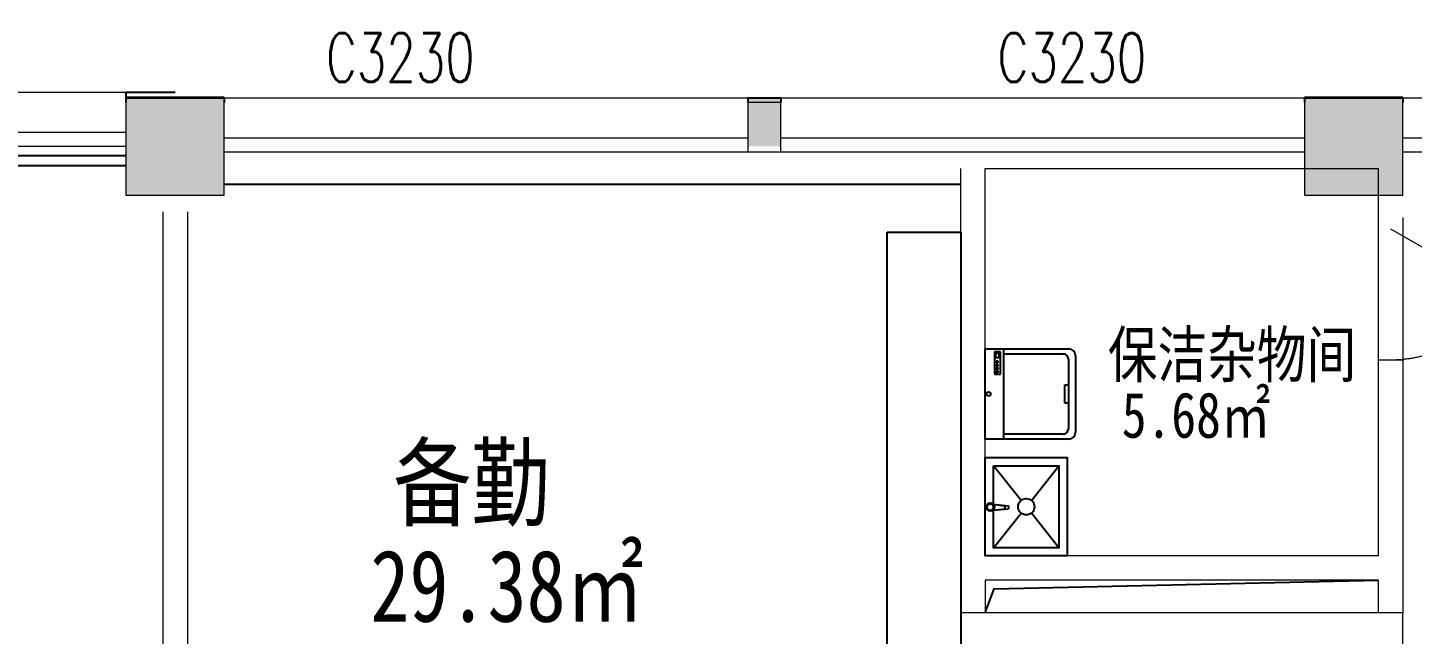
# Model space of a CAD drawing. Header units: millimetres. Extents: x 33621 to 401573, y -91663 to 133135.
# Drawn here: x 359430 to 367889, y -45954 to -42249 of the extents above; entities that cross this region are included whole.
import ezdxf

# ---------------------------------------------------------------- set-up
doc = ezdxf.new("R2010")
doc.units = ezdxf.units.MM
doc.header["$LTSCALE"] = 10
doc.linetypes.add('DASH', pattern=[0.35, 0.25, -0.1])
doc.linetypes.add('HIDDEN', pattern=[0.375, 0.25, -0.125, 0, 0])
doc.layers.get('0').update_dxf_attribs({"color": 253})
for name, color, linetype in [('3', 253, 'Continuous'), ('FC-Text Annotation', 253, 'Continuous'), ('FF-FIXT', 253, 'Continuous'), ('P-活动家具', 253, 'Continuous'), ('SURFACE', 253, 'Continuous'), ('WINDOW_TEXT', 253, 'Continuous'), ('家具', 253, 'Continuous'), ('平面家具', 253, 'Continuous')]:
    doc.layers.add(name, color=color, linetype=linetype)
for name, color, linetype, lineweight in [('COLUMN', 253, 'Continuous', 0), ('FF-Door【门】', 253, 'Continuous', 0), ('PUB_HATCH', 253, 'Continuous', 0), ('WALL', 253, 'Continuous', 0), ('Wall【墙体】', 253, 'Continuous', 0), ('WINDOW', 253, 'Continuous', 0), ('Xline【辅助线】', 253, 'Continuous', 0)]:
    doc.layers.add(name, color=color, linetype=linetype, lineweight=lineweight)
doc.styles.add('_TCH_WINDOW', font='SIMPLEX', dxfattribs={"bigfont": 'GBCBIG'})
doc.styles.add('文字', font='')
doc.styles.get('文字').set_extended_font_data('SimSun')

# ---------------------------------------------------------------- blocks, each defined once
blk = doc.blocks.new('$WINLIB2D$00000004')
for p, q in [((-0.5, 0.5), (0.5, 0.5)), ((-0.5, 0.5), (-0.5, -0.5)), ((0.5, -0.5), (0.5, 0.5)), ((-0.5, 0.2405796575893152), (0.5, 0.2405796575893152)), ((-0.5, -0.5), (0.5, -0.5))]:
    blk.add_line(p, q)
blk = doc.blocks.new('DOORBLK101')
at = {"layer": 'FF-Door【门】'}
blk.add_line((-0.5, 0), (2e-16, 0.8660254037844385), dxfattribs=at)
at = {"layer": 'FF-Door【门】', "color": 8, "linetype": 'HIDDEN', "ltscale": 15}
blk.add_arc((-0.5, 0), 1, 0, 60, dxfattribs=at)
blk = doc.blocks.new('trb')
at = {"layer": '家具', "linetype": 'Continuous'}
for p, q in [((537096701.6966256, 3532331300.00441), (537096710.1369843, 3532331208.085575)), ((537096701.6966256, 3532331300.00441), (537096709.2115637, 3532331229.813963)), ((537096472.0017095, 3532331297.998846), (537096682.9582691, 3532331129.233599)), ((537096737.55285, 3532331299.540461), (537096727.7084105, 3532331208.085575)), ((537096737.55285, 3532331299.540461), (537096728.4991843, 3532331229.813963)), ((537096761.04515, 3532331129.233599), (537096972.0017096, 3532331297.998846)), ((537096472.0017095, 3532330897.998846), (537096682.9582691, 3532331066.764094)), ((537096761.04515, 3532331066.764094), (537096972.0017096, 3532330897.998846))]:
    blk.add_line(p, q, dxfattribs=at)
for points in [[(537097022.0017095, 3532331347.998847), (537097022.0017095, 3532330847.998846), (537096422.0017095, 3532330847.998846), (537096422.0017095, 3532331347.998847)], [(537096972.0017096, 3532331297.998846), (537096972.0017096, 3532330897.998846), (537096472.0017095, 3532330897.998846), (537096472.0017095, 3532331297.998846)]]:
    blk.add_lwpolyline(points, close=True, dxfattribs=at)
for centre, radius in [((537096719.8542863, 3532331317.513102), 25.22409493467421), ((537096719.8542863, 3532331317.513102), 20.03222849535814), ((537096722.0017095, 3532331097.998846), 50)]:
    blk.add_circle(centre, radius, dxfattribs=at)
for centre, radius, start, end in [((537096718.855374, 3532331244.372034), 17.46254520879447, 236.4780158779987, 303.5219841220012), ((537096718.9226974, 3532331213.936471), 10.55564958480861, 213.6618492306398, 326.3381507693602)]:
    blk.add_arc(centre, radius, start, end, dxfattribs=at)
blk = doc.blocks.new('ZL_01189999')
at = {"layer": 'FF-FIXT', "linetype": 'Continuous'}
for p, q in [((235.1445002465043, -4.293397069e-07), (-235.144499754766, 0)), ((-274.9994997859467, -38.95999996829778), (-274.999500230886, -549.9867749605328)), ((-244.9251113506034, -73.92398519814014), (-244.9251116819214, -437.2630902947857)), ((213.0411117705516, -42.75598560273647), (-213.0411113167647, -42.75598521810024)), ((-56.62581306858919, -42.75598535966127), (-56.62581308721565, -64.24552837014198)), ((-56.62581308721565, -64.24552837014198), (2.072192729e-07, -64.24552842509001)), ((2.072192729e-07, -64.24552842509001), (56.62581350211985, -64.24552847351879)), ((56.62581350211985, -64.24552847351879), (56.62581351352855, -42.75598546583205)), ((244.9251114248764, -437.2630907380953), (244.9251117329113, -73.92398563865572)), ((274.9994997445028, -549.986775457859), (274.999500230886, -38.96000046376139)), ((-271.8619673654903, -437.2630902742967), (274.9994998516049, -437.2630907706916)), ((121.1551183909177, -456.7080325921997), (257.7557970900088, -456.7080327263101)), ((121.1551183681004, -494.2047665677964), (121.1551183909177, -456.7080325921997)), ((257.7557970827911, -494.2047666981816), (121.1551183681004, -494.2047665677964)), ((129.9538284097798, -473.2310512904077), (129.9538284139707, -483.1488797990605)), ((140.8314596496057, -473.2310513034462), (129.9538284097798, -473.2310512904077)), ((129.9538284139707, -483.1488797990605), (140.8314596379641, -483.1488798055797)), ((140.8314596379641, -483.1488798055797), (140.8314596496057, -473.2310513034462)), ((161.1363158107269, -473.231051323004), (150.2586845948826, -473.2310513164848)), ((150.2586845948826, -473.2310513164848), (150.2586845825426, -483.1488798130303)), ((150.2586845825426, -483.1488798130303), (161.1363157925661, -483.1488798232749)), ((161.1363157925661, -483.1488798232749), (161.1363158107269, -473.231051323004)), ((169.8384208034258, -473.2310513313859), (169.838420785265, -483.1488798316568)), ((180.7160519994795, -473.2310513434931), (169.8384208034258, -473.2310513313859)), ((169.838420785265, -483.1488798316568), (180.7160520039033, -483.1488798456266)), ((180.7160520039033, -483.1488798456266), (180.7160519994795, -473.2310513434931)), ((190.8684523939155, -473.231051349081), (190.8684523832053, -483.1488798493519)), ((201.7460835962556, -473.2310513593256), (190.8684523939155, -473.231051349081)), ((190.8684523832053, -483.1488798493519), (201.7460835850798, -483.1488798642531)), ((201.7460835850798, -483.1488798642531), (201.7460835962556, -473.2310513593256)), ((223.8878771609161, -487.5876695727929), (223.8878771751188, -464.4279505349695)), ((223.8878771751188, -464.4279505349695), (246.466471967753, -464.4279505545273)), ((246.4664719628636, -487.5876695867628), (223.8878771609161, -487.5876695727929)), ((246.466471967753, -464.4279505545273), (246.4664719628636, -487.5876695867628)), ((257.7557970900088, -456.7080327263101), (257.7557970827911, -494.2047666981816)), ((-274.999500230886, -549.9867749605328), (274.9994997445028, -549.986775457859))]:
    blk.add_line(p, q, dxfattribs=at)
at = {"layer": 'FF-FIXT', "linetype": 'Continuous', "extrusion": (0, 0, -1)}
for centre, major_axis, ratio, start_param, end_param in [((-235.1444997838698, -38.96000000275672), (-39.85500000571919, -7.8608965e-09), 0.9775435953725558, 1.1208763e-09, 1.570796327744823), ((-213.0411113400478, -73.92398522142321), (-31.88400000206082, -3.43914963e-08), 0.9775435955022276, 2.02852e-09, 1.570796328606429), ((213.0411117528565, -73.92398560978472), (-31.88399999461024, -4.89605655e-08), 0.9775435956722383, 1.570796329053116, 3.141592656085787), ((235.1445002078544, -38.96000042837113), (-39.8550000061847, 4.97431851e-08), 0.9775435953611676, 1.570796326518881, 3.141592653208218)]:
    blk.add_ellipse(centre, major_axis=major_axis, ratio=ratio, start_param=start_param, end_param=end_param, dxfattribs=at)
at = {"layer": 'FF-FIXT', "linetype": 'Continuous', "extrusion": (0, 0, -0.9999999999999998)}
blk.add_ellipse((-2.253800631e-07, -530.1355529529973), major_axis=(-12.77775263884322, -1.253208248e-07), ratio=0.9775435958008358, start_param=1.57079632665277, end_param=7.853981633832356, dxfattribs=at)

msp = doc.modelspace()

# ---------------------------------------------------------------- hatches: boundary and pattern name
at = {"layer": 'PUB_HATCH'}
for points in [[(360030.5022836053, -43272.59737136294), (360630.5022836053, -43272.59737136294), (360630.5022836053, -42672.59737136295), (360030.5022836053, -42672.59737136295)], [(363830.5022836176, -42972.59737132407), (364030.5022836177, -42972.59737132407), (364030.5022836177, -42672.59737132406), (363830.5022836176, -42672.59737132406)], [(367230.5022836049, -43272.59737136271), (367830.5022836048, -43272.59737136271), (367830.5022836048, -42672.59737136272), (367230.5022836049, -42672.59737136272)]]:
    msp.add_hatch(color=256, dxfattribs=at).paths.add_polyline_path(points)

# ---------------------------------------------------------------- linework, layer by layer
at = {"layer": '3'}
for p, q in [((360030.5022835841, -43032.59736887445), (353430.5022836325, -43032.59736810868)), ((360030.5022835776, -43092.59736887446), (353430.5022836256, -43092.59736810867))]:
    msp.add_line(p, q, dxfattribs=at)
msp.add_lwpolyline([(365280.5022835967, -45824.18178776662), (365335.5062385414, -45677.61527621221), (367680.5022834687, -45624.18178777988)], dxfattribs=at)
at = {"layer": 'COLUMN'}
for p, q in [((360630.5022836053, -42672.59737136295), (360030.5022836053, -42672.59737136295)), ((367830.5022836048, -42672.59737136272), (367230.5022836049, -42672.59737136272)), ((360030.5022837194, -42972.59737137412), (360030.5022836053, -43272.59737136294)), ((360630.5022836053, -43272.59737136294), (360630.5022837194, -42972.59737132174)), ((367230.5022835159, -42972.59737133129), (367230.5022836049, -43272.59737136271)), ((367830.5022836048, -43272.59737136271), (367830.5022835159, -42972.59737131196)), ((360030.5022836053, -43272.59737136294), (360630.5022836053, -43272.59737136294)), ((367230.5022836049, -43272.59737136271), (367830.5022836048, -43272.59737136271))]:
    msp.add_line(p, q, dxfattribs=at)
at = {"layer": 'P-活动家具', "color": 8, "linetype": 'DASH'}
msp.add_line((365129.0097101533, -43206.45884364131), (360629.0097099848, -43206.45884364131), dxfattribs=at)
at = {"layer": 'SURFACE'}
for p, q in [((360030.5022835716, -42642.59737135806), (360030.5022835716, -42672.59737136272)), ((360030.5022835716, -42642.59737135806), (360330.5022836055, -42642.59737136272)), ((360030.5022836195, -42676.4588437249), (360030.5022836195, -42706.45884372374)), ((360030.5022836195, -42676.4588437249), (360330.5022836055, -42676.45884372374)), ((360330.5022836144, -42676.45884368811), (360630.5022836195, -42676.45884369091)), ((360630.5022836195, -42676.45884369091), (360630.5022836195, -42706.45884368811)), ((363830.5022836195, -42676.45884369091), (363830.5022836195, -42706.45884368811)), ((363830.5022836195, -42676.45884369091), (364030.5022836195, -42676.45884369091)), ((364030.5022836195, -42676.45884369091), (364030.5022836195, -42706.45884368811)), ((367230.5022836195, -42676.45884369091), (367230.5022836195, -42706.45884368811)), ((367230.5022836195, -42676.45884369091), (367530.5022836144, -42676.45884368811)), ((367530.5022836009, -42676.45884368765), (367830.5022836195, -42676.45884365691)), ((367830.5022836195, -42676.45884365691), (367830.5022836195, -42706.45884368764))]:
    msp.add_line(p, q, dxfattribs=at)
at = {"layer": 'WALL'}
for p, q in [((364030.5022835823, -42706.4588436909), (363830.5022835822, -42706.4588436909)), ((363830.5022835822, -42706.4588436909), (363830.5022835822, -43006.45884369091)), ((364030.5022835823, -43006.45884369091), (364030.5022835823, -42706.4588436909)), ((363830.5022835822, -43006.45884369091), (364030.5022835823, -43006.45884369091)), ((367830.5022836698, -45824.18178784461), (365130.5022835972, -45824.18178784461)), ((365130.5022835972, -45824.18178784461), (365130.5022835972, -48424.18178773355)), ((367830.50228364, -46574.18178773308), (367830.5022836698, -45824.18178784461))]:
    msp.add_line(p, q, dxfattribs=at)
at = {"layer": 'Wall【墙体】', "color": 6}
for p, q in [((360255.5022836051, -43374.18178773239), (360255.5022835878, -49225.32031536601)), ((360405.5022836051, -43374.18178773216), (360405.5022835878, -49224.1817877261)), ((367680.5022835841, -43409.18178764438), (367680.5022836396, -45475.3201448164)), ((367830.5022836582, -43409.18178764438), (367830.5022835977, -45825.32014477007)), ((367680.5022801755, -44277.57436884507), (367830.5022801755, -44277.5743688453)), ((367680.502280175, -44277.57436938268), (367830.5022836633, -44277.57436938268)), ((365130.5022840418, -45474.18178785206), (365130.5022835967, -45824.18178776662)), ((367830.5022836168, -45549.18178776685), (367830.5022836168, -45824.18178776662)), ((365280.5022840424, -45624.18178775707), (365280.5022835967, -45824.18178776662)), ((367680.5022833387, -45624.1817877573), (365280.5022840424, -45624.18178775707)), ((367680.5022833387, -45624.1817877573), (367680.5022836167, -45824.18178776662)), ((365280.5022835967, -45824.18178776662), (365130.5022835967, -45824.18178776662)), ((367830.5022836168, -45824.18178776662), (367680.5022836167, -45824.18178776662))]:
    msp.add_line(p, q, dxfattribs=at)
at = {"layer": 'Xline【辅助线】'}
for p, q in [((365130.5022840293, -45475.32014481594), (365130.5022840293, -43109.1817876963)), ((365280.5022840293, -45475.32014481594), (365280.5022840293, -43109.1817876963))]:
    msp.add_line(p, q, dxfattribs=at)
msp.add_lwpolyline([(367680.5022836396, -45475.32014481617), (365280.5022840293, -45475.32014481617), (365280.5022840293, -43109.1817876963), (367680.5022836396, -43109.1817876963)], close=True, dxfattribs=at)
at = {"layer": '平面家具', "color": 43, "linetype": 'ByBlock'}
msp.add_lwpolyline([(364680.5111215583, -43498.3573139865), (365130.5111215201, -43498.35731150546), (365130.4996575017, -46500.05962826577), (364680.4996575399, -46500.05963074682)], close=True, dxfattribs=at)

# ---------------------------------------------------------------- block references
at = {"xscale": 800.000000537606, "yscale": 800.000000537606, "zscale": 800.000000537606, "rotation": 270.0000001247976}
msp.add_blockref('DOORBLK101', (367755.5022810476, -43877.57436911376), dxfattribs=at)
at = {"layer": 'PUB_HATCH', "xscale": -1, "rotation": 270}
msp.add_blockref('ZL_01189999', (365830.4890438004, -44486.5606688886), dxfattribs=at)
at = {"layer": 'WINDOW'}
ref = msp.add_blockref('$WINLIB2D$00000004', (358430.5022836101, -42807.59737136271), dxfattribs=dict(at, xscale=3200, yscale=-330, zscale=3200))
ref.add_attrib('A', 'C3230', (358155.3161225289, -42546.3473713988), dxfattribs={"layer": 'WINDOW_TEXT', "height": 297.5, "style": '_TCH_WINDOW', "width": 0.7058823529411766})
ref = msp.add_blockref('$WINLIB2D$00000004', (362230.5022836027, -42841.45884368811), dxfattribs=dict(at, xscale=3200, yscale=-330, zscale=3200))
ref.add_attrib('A', 'C3230', (361252.0413563109, -42580.20884368392), dxfattribs={"layer": 'WINDOW_TEXT', "height": 297.5, "style": '_TCH_WINDOW', "width": 0.7058823529411766})
ref = msp.add_blockref('$WINLIB2D$00000004', (365630.5022836186, -42841.45884368811), dxfattribs=dict(at, xscale=3200, yscale=-330, zscale=3200))
ref.add_attrib('A', 'C3230', (365355.3161225373, -42580.2088437242), dxfattribs={"layer": 'WINDOW_TEXT', "height": 297.5, "style": '_TCH_WINDOW', "width": 0.7058823529411766})
ref = msp.add_blockref('$WINLIB2D$00000004', (369430.5022835892, -42841.45884368765), dxfattribs=dict(at, xscale=3200, yscale=-330, zscale=3200))
ref.add_attrib('A', 'C3230', (368452.0413562974, -42580.20884368345), dxfattribs={"layer": 'WINDOW_TEXT', "height": 297.5, "style": '_TCH_WINDOW', "width": 0.7058823529411766})
at = {"layer": '家具', "color": 251, "extrusion": (0, 0, -1), "xscale": -1, "zscale": -1, "rotation": 270.0001901183059}
msp.add_blockref('trb', (-3532694846.290269, -537153618.2665648), dxfattribs=at)

# ---------------------------------------------------------------- texts
at = {"layer": 'FC-Text Annotation', "style": '文字', "width": 0.8}
for s, height, p in [('保洁杂物间', 278.1702946994823, (366028.6885855243, -44384.68723063484)), ('5.68㎡', 278.1702946994823, (366114.1321239917, -44753.75556034255)), ('备勤', 438.5811050578959, (361662.3728216838, -45247.78505075663)), ('29.38㎡', 438.5811050578959, (361523.3630449547, -45877.4975762196))]:
    msp.add_text(s, height=height, dxfattribs=at).set_placement(p)

doc.saveas('drawing.dxf')
